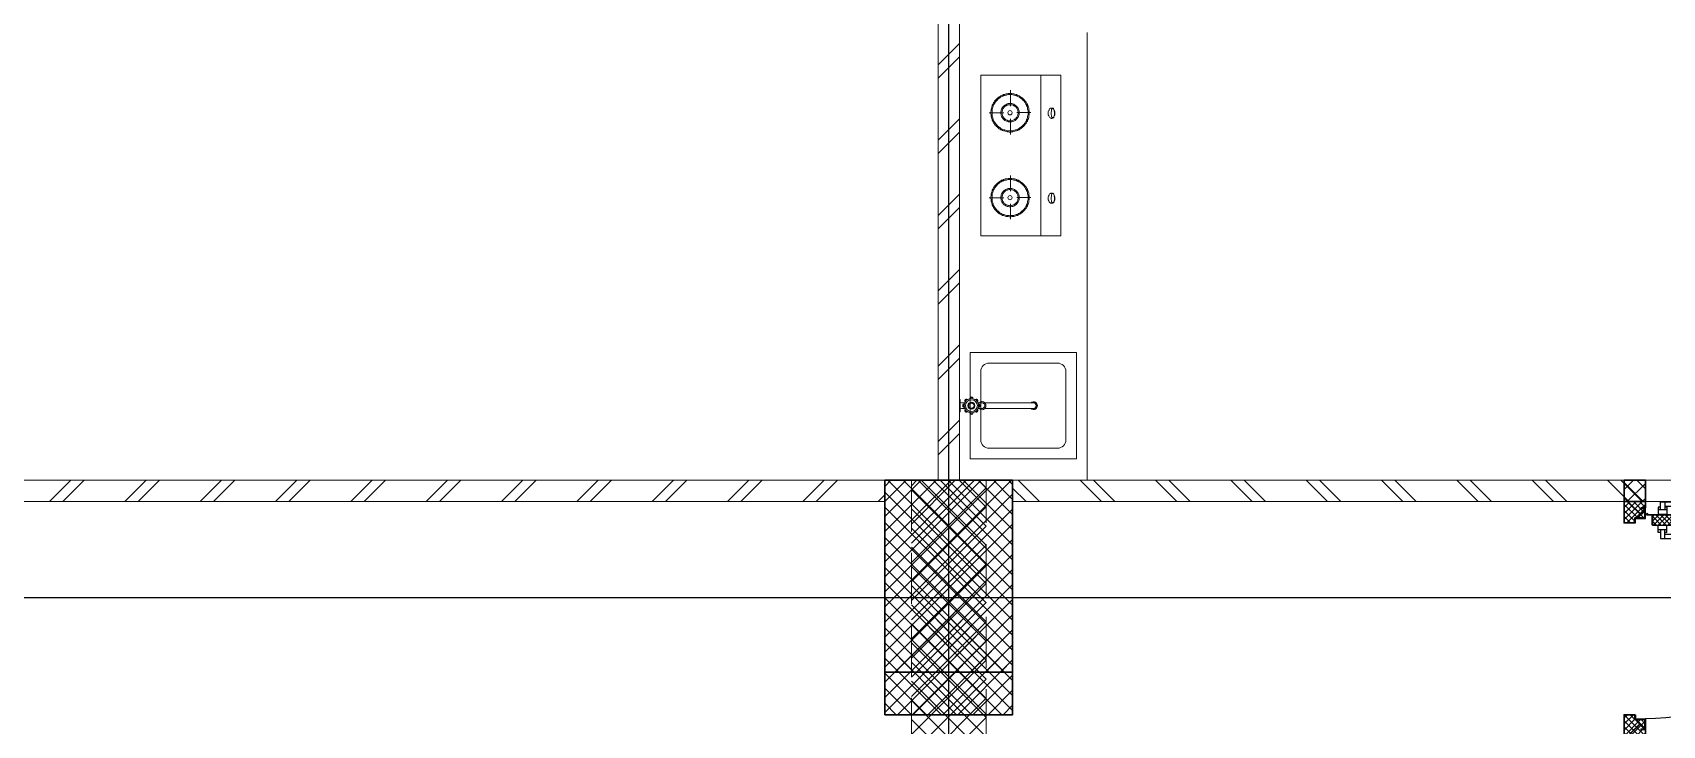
# Model space of a CAD drawing. Header units: inches. Extents: x 0 to 558, y -1 to 295.
# Drawn here: x 191.39 to 199.04, y 138.07 to 141.32 of the extents above; entities that cross this region are included whole.
import ezdxf

# ---------------------------------------------------------------- set-up
doc = ezdxf.new("R2010")
doc.units = ezdxf.units.IN
doc.header["$MEASUREMENT"] = 0
doc.linetypes.add('ACAD_ISO02W100', pattern=[15, 12, -3])
doc.layers.get('defpoints').update_dxf_attribs({"color": 1})
for name, color, linetype, lineweight in [('ars', 11, 'Continuous', 0), ('ars @ 1', 11, 'Continuous', 0), ('ARSIR', 31, 'Continuous', 5), ('ARSIR BETON', 8, 'Continuous', 5), ('KOL', 1, 'Continuous', 30), ('KOLOM', 4, 'Continuous', 9), ('RUMPUT', 93, 'Continuous', 0), ('SANITAIR', 15, 'Continuous', 9), ('tem', 5, 'Continuous', 20)]:
    doc.layers.add(name, color=color, linetype=linetype, lineweight=lineweight)
doc.layers.add('as', color=1, linetype='Continuous', plot=False)
for name, color, linetype in [('HID', 1, 'Continuous'), ('Kusen', 30, 'Continuous'), ('STL', 6, 'Continuous')]:
    doc.layers.add(name, color=color, linetype=linetype)
pattern_1 = [(86.6697, (37.0798, 226.14725), (-0.5066041, 0.569206), [0.142875, -0.934755]), (41.6697, (37.0798, 226.14725), (-0.5066045, 0.5692064), [0.142875, -0.619125]), (131.6697, (37.0798, 226.14725), (-0.5692064, -0.5066045), [0.142875, -0.619125])]
pattern_2 = [(45, (0, -5), (-0.03535534, 0.03535534), []), (135, (0, -5), (-0.03535534, -0.03535534), [])]
pattern_3 = [(225, (1.1, 1e-06), (-0.014142, 0.014142), []), (135, (1.1, 1e-06), (0.014142, 0.014142), [])]
pattern_4 = [(315, (-2e-13, 1e-06), (0.014142, 0.014142), []), (45, (-2e-13, 1e-06), (-0.014142, 0.014142), [])]

# ---------------------------------------------------------------- blocks, each defined once
blk = doc.blocks.new('k1')
at = {"layer": 'ars'}
h = blk.add_hatch(dxfattribs=at)
h.set_pattern_fill('_USER', color=256, scale=0.05, angle=45, double=1, pattern_type=0)
h.set_pattern_definition(pattern_2)
h.paths.add_polyline_path([(-0.3, -0.55), (0.3, -0.55), (0.3, 0.55), (-0.3, 0.55)])
at = {"layer": 'KOL'}
blk.add_lwpolyline([(-0.3, -0.55), (0.3, -0.55), (0.3, 0.55), (-0.3, 0.55)], close=True, dxfattribs=at)
blk = doc.blocks.new('KRAN DPR ATAS')
for p, q in [((-0.0289, 0), (0.0289, 0)), ((-0.0289, 0), (-0.0289, -0.0021)), ((0.0289, 0), (0.0289, -0.0021)), ((-0.0275, -0.0035), (0.0275, -0.0035)), ((-0.0127, -0.0092), (-0.0127, -0.0252)), ((0.0127, -0.0092), (0.0127, -0.0252)), ((-0.014, -0.1188), (-0.014, -0.3457)), ((-0.0127, -0.0877), (-0.0127, -0.1101)), ((0.0127, -0.0877), (0.0127, -0.1101)), ((0.014, -0.1188), (0.014, -0.3457))]:
    blk.add_line(p, q)
for radius in [0.0338, 0.0279, 0.0166, 0.0138, 0.0123]:
    blk.add_circle((0, -0.0564), radius)
for centre, radius, start, end in [((-0.0338, -0.0564), 0.00706, 84.00203, 275.99797), ((-0.0315, -0.0564), 0.00706, 103.11888, 256.88112), ((-0.0239, -0.0326), 0.00706, 39.00203, 230.99797), ((-0.0239, -0.0803), 0.00706, 129.00203, 320.99797), ((-0.0222, -0.0342), 0.00706, 58.11888, 211.88112), ((-0.0222, -0.0787), 0.00706, 148.11888, 301.88112), ((-0.0275, -0.0021), 0.00141, 180, 270), ((-0.0183, -0.0092), 0.00564, 0, 90), ((-0.0009, -0.0214), 0.00884, 254.902, 254.902), ((0, -0.0227), 0.00706, 354.00203, 185.99797), ((0, -0.025), 0.00706, 13.11888, 166.88112), ((0.0183, -0.0092), 0.00564, 90, 180), ((0.0239, -0.0326), 0.00706, 309.00203, 140.99797), ((0.0239, -0.0803), 0.00706, 219.00203, 50.99797), ((0.0222, -0.0342), 0.00706, 328.11888, 121.88112), ((0.0222, -0.0787), 0.00706, 238.11888, 31.88112), ((0.0275, -0.0021), 0.00141, 270, 0), ((0.0338, -0.0564), 0.00706, 264.00203, 95.99797), ((0.0315, -0.0564), 0.00706, 283.11888, 76.88112), ((0, -0.1058), 0.0191, 134.71101, 45.28899), ((0, -0.1058), 0.0134, 198.67172, 270), ((0, -0.0902), 0.00706, 174.00203, 5.99797), ((0, -0.0879), 0.00706, 193.11888, 346.88112), ((0, -0.1058), 0.0134, 270, 341.32828), ((0, -0.3457), 0.0178, 141.82775, 38.17225), ((0, -0.3484), 0.0178, 175.66412, 4.33588), ((0, -0.3457), 0.014, 180, 0)]:
    blk.add_arc(centre, radius, start, end)
blk = doc.blocks.new('KOMPOR')
for points in [[(0, 0.3765), (0, -0.3765)], [(0.0944, 0.3765), (0, 0.3765)], [(0.3765, 0.3765), (0.0944, 0.3765)], [(0.0944, 0.3765), (0.0944, -0.3765)], [(0.2373, 0.3063), (0.2373, 0.2312)], [(0.3765, -0.3765), (0.3765, 0.3765)], [(0.2385, 0.2906), (0.2337, 0.2906), (0.23, 0.2906), (0.2252, 0.2893), (0.2203, 0.2893), (0.2167, 0.2881), (0.2119, 0.2869), (0.2082, 0.2857), (0.2034, 0.2833), (0.1998, 0.2821), (0.1961, 0.2797), (0.1925, 0.2772), (0.1889, 0.276), (0.1852, 0.2724), (0.1816, 0.27), (0.178, 0.2676), (0.1755, 0.2639), (0.1719, 0.2615), (0.1695, 0.2579), (0.1671, 0.2542), (0.1634, 0.2506), (0.1622, 0.247), (0.1598, 0.2433), (0.1574, 0.2397), (0.1562, 0.2361), (0.1538, 0.2312), (0.1525, 0.2276), (0.1513, 0.2228), (0.1501, 0.2191), (0.1501, 0.2143), (0.1489, 0.2094), (0.1489, 0.2058), (0.1489, 0.201), (0.1489, 0.1961), (0.1489, 0.1913), (0.1501, 0.1864), (0.1501, 0.1828), (0.1513, 0.178), (0.1525, 0.1743), (0.1538, 0.1695), (0.1562, 0.1659), (0.1574, 0.161), (0.1598, 0.1574), (0.1622, 0.1538), (0.1634, 0.1501), (0.1671, 0.1465), (0.1695, 0.1429), (0.1719, 0.1404), (0.1755, 0.1368), (0.178, 0.1344), (0.1816, 0.1308), (0.1852, 0.1283), (0.1889, 0.1259), (0.1925, 0.1235), (0.1961, 0.1211), (0.1998, 0.1199), (0.2034, 0.1174), (0.2082, 0.1162), (0.2119, 0.115), (0.2167, 0.1138), (0.2203, 0.1126), (0.2252, 0.1114), (0.23, 0.1114), (0.2337, 0.1102), (0.2385, 0.1102), (0.2433, 0.1102), (0.2482, 0.1114), (0.253, 0.1114), (0.2567, 0.1126), (0.2615, 0.1138), (0.2651, 0.115), (0.27, 0.1162), (0.2736, 0.1174), (0.2785, 0.1199), (0.2821, 0.1211), (0.2857, 0.1235), (0.2893, 0.1259), (0.293, 0.1283), (0.2966, 0.1308), (0.299, 0.1344), (0.3027, 0.1368), (0.3051, 0.1404), (0.3087, 0.1429), (0.3111, 0.1465), (0.3136, 0.1501), (0.316, 0.1538), (0.3184, 0.1574), (0.3196, 0.161), (0.322, 0.1659), (0.3232, 0.1695), (0.3245, 0.1743), (0.3257, 0.178), (0.3269, 0.1828), (0.3281, 0.1864), (0.3281, 0.1913), (0.3293, 0.1961), (0.3293, 0.201), (0.3293, 0.2058), (0.3281, 0.2094), (0.3281, 0.2143), (0.3269, 0.2191), (0.3257, 0.2228), (0.3245, 0.2276), (0.3232, 0.2312), (0.322, 0.2361), (0.3196, 0.2397), (0.3184, 0.2433), (0.316, 0.247), (0.3136, 0.2506), (0.3111, 0.2542), (0.3087, 0.2579), (0.3051, 0.2615), (0.3027, 0.2639), (0.299, 0.2676), (0.2966, 0.27), (0.293, 0.2724), (0.2893, 0.276), (0.2857, 0.2772), (0.2821, 0.2797), (0.2785, 0.2821), (0.2736, 0.2833), (0.27, 0.2857), (0.2651, 0.2869), (0.2615, 0.2881), (0.2567, 0.2893), (0.253, 0.2893), (0.2482, 0.2906), (0.2433, 0.2906), (0.2385, 0.2906)], [(0.2385, 0.2857), (0.2349, 0.2857), (0.23, 0.2857), (0.2264, 0.2845), (0.2215, 0.2833), (0.2179, 0.2833), (0.2131, 0.2821), (0.2094, 0.2809), (0.2058, 0.2785), (0.2022, 0.2772), (0.1985, 0.2748), (0.1949, 0.2736), (0.1913, 0.2712), (0.1877, 0.2688), (0.1852, 0.2663), (0.1816, 0.2639), (0.1792, 0.2603), (0.1755, 0.2579), (0.1731, 0.2542), (0.1707, 0.2518), (0.1683, 0.2482), (0.1659, 0.2446), (0.1646, 0.2409), (0.1622, 0.2373), (0.161, 0.2337), (0.1586, 0.23), (0.1574, 0.2264), (0.1562, 0.2215), (0.1562, 0.2179), (0.155, 0.2131), (0.1538, 0.2094), (0.1538, 0.2046), (0.1538, 0.201), (0.1538, 0.1961), (0.1538, 0.1925), (0.155, 0.1877), (0.1562, 0.184), (0.1562, 0.1792), (0.1574, 0.1755), (0.1586, 0.1719), (0.161, 0.1671), (0.1622, 0.1634), (0.1646, 0.1598), (0.1659, 0.1562), (0.1683, 0.1525), (0.1707, 0.1501), (0.1731, 0.1465), (0.1755, 0.1441), (0.1792, 0.1404), (0.1816, 0.138), (0.1852, 0.1356), (0.1877, 0.132), (0.1913, 0.1308), (0.1949, 0.1283), (0.1985, 0.1259), (0.2022, 0.1235), (0.2058, 0.1223), (0.2094, 0.1211), (0.2131, 0.1199), (0.2179, 0.1186), (0.2215, 0.1174), (0.2264, 0.1162), (0.23, 0.1162), (0.2349, 0.1162), (0.2385, 0.1162), (0.2433, 0.1162), (0.247, 0.1162), (0.2518, 0.1162), (0.2554, 0.1174), (0.2603, 0.1186), (0.2639, 0.1199), (0.2676, 0.1211), (0.2724, 0.1223), (0.276, 0.1235), (0.2797, 0.1259), (0.2833, 0.1283), (0.2869, 0.1308), (0.2893, 0.132), (0.293, 0.1356), (0.2954, 0.138), (0.299, 0.1404), (0.3015, 0.1441), (0.3039, 0.1465), (0.3075, 0.1501), (0.3087, 0.1525), (0.3111, 0.1562), (0.3136, 0.1598), (0.316, 0.1634), (0.3172, 0.1671), (0.3184, 0.1719), (0.3196, 0.1755), (0.3208, 0.1792), (0.322, 0.184), (0.3232, 0.1877), (0.3232, 0.1925), (0.3232, 0.1961), (0.3232, 0.201), (0.3232, 0.2046), (0.3232, 0.2094), (0.3232, 0.2131), (0.322, 0.2179), (0.3208, 0.2215), (0.3196, 0.2264), (0.3184, 0.23), (0.3172, 0.2337), (0.316, 0.2373), (0.3136, 0.2409), (0.3111, 0.2446), (0.3087, 0.2482), (0.3075, 0.2518), (0.3039, 0.2542), (0.3015, 0.2579), (0.299, 0.2603), (0.2954, 0.2639), (0.293, 0.2663), (0.2893, 0.2688), (0.2869, 0.2712), (0.2833, 0.2736), (0.2797, 0.2748), (0.276, 0.2772), (0.2724, 0.2785), (0.2676, 0.2809), (0.2639, 0.2821), (0.2603, 0.2833), (0.2554, 0.2833), (0.2518, 0.2845), (0.247, 0.2857), (0.2433, 0.2857), (0.2385, 0.2857)], [(0.2385, 0.2433), (0.2349, 0.2433), (0.23, 0.2433), (0.2264, 0.2421), (0.2215, 0.2409), (0.2179, 0.2385), (0.2143, 0.2361), (0.2119, 0.2337), (0.2082, 0.2312), (0.2058, 0.2276), (0.2034, 0.2252), (0.201, 0.2215), (0.1985, 0.2179), (0.1973, 0.2131), (0.1961, 0.2094), (0.1961, 0.2046), (0.1961, 0.201), (0.1961, 0.1961), (0.1961, 0.1925), (0.1973, 0.1877), (0.1985, 0.184), (0.201, 0.1804), (0.2034, 0.1768), (0.2058, 0.1731), (0.2082, 0.1707), (0.2119, 0.1671), (0.2143, 0.1646), (0.2179, 0.1622), (0.2215, 0.161), (0.2264, 0.1598), (0.23, 0.1586), (0.2349, 0.1574), (0.2385, 0.1574), (0.2433, 0.1574), (0.247, 0.1586), (0.2518, 0.1598), (0.2554, 0.161), (0.2591, 0.1622), (0.2627, 0.1646), (0.2663, 0.1671), (0.2688, 0.1707), (0.2724, 0.1731), (0.2748, 0.1768), (0.2772, 0.1804), (0.2785, 0.184), (0.2797, 0.1877), (0.2809, 0.1925), (0.2821, 0.1961), (0.2821, 0.201), (0.2821, 0.2046), (0.2809, 0.2094), (0.2797, 0.2131), (0.2785, 0.2179), (0.2772, 0.2215), (0.2748, 0.2252), (0.2724, 0.2276), (0.2688, 0.2312), (0.2663, 0.2337), (0.2627, 0.2361), (0.2591, 0.2385), (0.2554, 0.2409), (0.2518, 0.2421), (0.247, 0.2433), (0.2433, 0.2433), (0.2385, 0.2433)], [(0.2385, 0.2385), (0.2349, 0.2385), (0.2312, 0.2373), (0.2276, 0.2373), (0.224, 0.2361), (0.2203, 0.2337), (0.2179, 0.2324), (0.2143, 0.23), (0.2119, 0.2276), (0.2094, 0.2252), (0.207, 0.2215), (0.2058, 0.2191), (0.2034, 0.2155), (0.2022, 0.2119), (0.2022, 0.2082), (0.201, 0.2046), (0.201, 0.201), (0.201, 0.1973), (0.2022, 0.1925), (0.2022, 0.1889), (0.2034, 0.1864), (0.2058, 0.1828), (0.207, 0.1792), (0.2094, 0.1768), (0.2119, 0.1743), (0.2143, 0.1719), (0.2179, 0.1695), (0.2203, 0.1671), (0.224, 0.1659), (0.2276, 0.1646), (0.2312, 0.1634), (0.2349, 0.1634), (0.2385, 0.1622), (0.2421, 0.1634), (0.247, 0.1634), (0.2506, 0.1646), (0.253, 0.1659), (0.2567, 0.1671), (0.2603, 0.1695), (0.2627, 0.1719), (0.2651, 0.1743), (0.2676, 0.1768), (0.27, 0.1792), (0.2724, 0.1828), (0.2736, 0.1864), (0.2748, 0.1889), (0.276, 0.1925), (0.276, 0.1973), (0.2772, 0.201), (0.276, 0.2046), (0.276, 0.2082), (0.2748, 0.2119), (0.2736, 0.2155), (0.2724, 0.2191), (0.27, 0.2215), (0.2676, 0.2252), (0.2651, 0.2276), (0.2627, 0.23), (0.2603, 0.2324), (0.2567, 0.2337), (0.253, 0.2361), (0.2506, 0.2373), (0.247, 0.2373), (0.2421, 0.2385), (0.2385, 0.2385)], [(0.0436, 0.2228), (0.0472, 0.2228), (0.0496, 0.2215), (0.0533, 0.2191), (0.0545, 0.2155), (0.0557, 0.2119), (0.0581, 0.2094), (0.0593, 0.2046), (0.0593, 0.1998), (0.0593, 0.1949), (0.0593, 0.1901), (0.0569, 0.1864), (0.0557, 0.1828), (0.0533, 0.1792), (0.0508, 0.178), (0.0484, 0.1755), (0.046, 0.1743), (0.0424, 0.1743), (0.04, 0.1755), (0.0375, 0.178), (0.0339, 0.1792), (0.0327, 0.1828), (0.0315, 0.1864), (0.0291, 0.1901), (0.0278, 0.1949), (0.0278, 0.1998), (0.0291, 0.2046), (0.0303, 0.2094), (0.0315, 0.2119), (0.0339, 0.2155), (0.0351, 0.2191), (0.0375, 0.2215), (0.0412, 0.2228), (0.0436, 0.2228)], [(0.0375, 0.2215), (0.04, 0.2215), (0.04, 0.2203), (0.0424, 0.2179), (0.0436, 0.2155), (0.0448, 0.2119), (0.0448, 0.2082), (0.046, 0.2034), (0.046, 0.1998), (0.046, 0.1961), (0.046, 0.1913), (0.0448, 0.1877), (0.0436, 0.184), (0.0436, 0.1816), (0.0412, 0.178), (0.04, 0.1768), (0.0387, 0.1755), (0.0375, 0.1755), (0.0351, 0.1768), (0.0339, 0.178), (0.0327, 0.1816), (0.0315, 0.184), (0.0315, 0.1877), (0.0303, 0.1913), (0.0303, 0.1961), (0.0303, 0.1998), (0.0303, 0.2034), (0.0315, 0.2082), (0.0315, 0.2119), (0.0327, 0.2155), (0.0339, 0.2179), (0.0351, 0.2203), (0.0363, 0.2215), (0.0375, 0.2215)], [(0.1404, 0.201), (0.207, 0.201)], [(0.2385, 0.2107), (0.2349, 0.2094), (0.2312, 0.2082), (0.23, 0.2046), (0.2288, 0.201), (0.23, 0.1961), (0.2312, 0.1937), (0.2349, 0.1913), (0.2385, 0.1901), (0.2433, 0.1913), (0.2458, 0.1937), (0.2482, 0.1961), (0.2494, 0.201), (0.2482, 0.2046), (0.2458, 0.2082), (0.2433, 0.2094), (0.2385, 0.2107)], [(0.2373, 0.0993), (0.2373, 0.1719)], [(0.3366, 0.1998), (0.2676, 0.1998)], [(0.2385, -0.1077), (0.2337, -0.1077), (0.23, -0.1077), (0.2252, -0.109), (0.2203, -0.109), (0.2167, -0.1102), (0.2119, -0.1114), (0.2082, -0.1126), (0.2034, -0.115), (0.1998, -0.1162), (0.1961, -0.1186), (0.1925, -0.1211), (0.1889, -0.1235), (0.1852, -0.1259), (0.1816, -0.1283), (0.178, -0.1308), (0.1755, -0.1344), (0.1719, -0.1368), (0.1695, -0.1404), (0.1671, -0.1441), (0.1634, -0.1477), (0.1622, -0.1513), (0.1598, -0.155), (0.1574, -0.1586), (0.1562, -0.1622), (0.1538, -0.1671), (0.1525, -0.1707), (0.1513, -0.1755), (0.1501, -0.1792), (0.1501, -0.184), (0.1489, -0.1889), (0.1489, -0.1925), (0.1489, -0.1973), (0.1489, -0.2022), (0.1489, -0.207), (0.1501, -0.2119), (0.1501, -0.2155), (0.1513, -0.2203), (0.1525, -0.224), (0.1538, -0.2288), (0.1562, -0.2324), (0.1574, -0.2373), (0.1598, -0.2409), (0.1622, -0.2446), (0.1634, -0.2482), (0.1671, -0.2518), (0.1695, -0.2554), (0.1719, -0.2579), (0.1755, -0.2615), (0.178, -0.2639), (0.1816, -0.2676), (0.1852, -0.27), (0.1889, -0.2724), (0.1925, -0.2748), (0.1961, -0.2772), (0.1998, -0.2785), (0.2034, -0.2809), (0.2082, -0.2821), (0.2119, -0.2833), (0.2167, -0.2845), (0.2203, -0.2857), (0.2252, -0.2869), (0.23, -0.2869), (0.2337, -0.2881), (0.2385, -0.2881), (0.2433, -0.2881), (0.2482, -0.2869), (0.253, -0.2869), (0.2567, -0.2857), (0.2615, -0.2845), (0.2651, -0.2833), (0.27, -0.2821), (0.2736, -0.2809), (0.2785, -0.2785), (0.2821, -0.2772), (0.2857, -0.2748), (0.2893, -0.2724), (0.293, -0.27), (0.2966, -0.2676), (0.299, -0.2639), (0.3027, -0.2615), (0.3051, -0.2579), (0.3087, -0.2554), (0.3111, -0.2518), (0.3136, -0.2482), (0.316, -0.2446), (0.3184, -0.2409), (0.3196, -0.2373), (0.322, -0.2324), (0.3232, -0.2288), (0.3245, -0.224), (0.3257, -0.2203), (0.3269, -0.2155), (0.3281, -0.2119), (0.3281, -0.207), (0.3293, -0.2022), (0.3293, -0.1973), (0.3293, -0.1925), (0.3281, -0.1889), (0.3281, -0.184), (0.3269, -0.1792), (0.3257, -0.1755), (0.3245, -0.1707), (0.3232, -0.1671), (0.322, -0.1622), (0.3196, -0.1586), (0.3184, -0.155), (0.316, -0.1513), (0.3136, -0.1477), (0.3111, -0.1441), (0.3087, -0.1404), (0.3051, -0.1368), (0.3027, -0.1344), (0.299, -0.1308), (0.2966, -0.1283), (0.293, -0.1259), (0.2893, -0.1235), (0.2857, -0.1211), (0.2821, -0.1186), (0.2785, -0.1162), (0.2736, -0.115), (0.27, -0.1126), (0.2651, -0.1114), (0.2615, -0.1102), (0.2567, -0.109), (0.253, -0.109), (0.2482, -0.1077), (0.2433, -0.1077), (0.2385, -0.1077)], [(0.2385, -0.1126), (0.2349, -0.1126), (0.23, -0.1126), (0.2264, -0.1138), (0.2215, -0.115), (0.2179, -0.115), (0.2131, -0.1162), (0.2094, -0.1174), (0.2058, -0.1199), (0.2022, -0.1211), (0.1985, -0.1235), (0.1949, -0.1247), (0.1913, -0.1271), (0.1877, -0.1295), (0.1852, -0.132), (0.1816, -0.1344), (0.1792, -0.138), (0.1755, -0.1404), (0.1731, -0.1441), (0.1707, -0.1465), (0.1683, -0.1501), (0.1659, -0.1538), (0.1646, -0.1574), (0.1622, -0.161), (0.161, -0.1646), (0.1586, -0.1683), (0.1574, -0.1719), (0.1562, -0.1768), (0.1562, -0.1804), (0.155, -0.1852), (0.1538, -0.1889), (0.1538, -0.1937), (0.1538, -0.1973), (0.1538, -0.2022), (0.1538, -0.2058), (0.155, -0.2107), (0.1562, -0.2143), (0.1562, -0.2191), (0.1574, -0.2228), (0.1586, -0.2264), (0.161, -0.2312), (0.1622, -0.2349), (0.1646, -0.2385), (0.1659, -0.2421), (0.1683, -0.2458), (0.1707, -0.2482), (0.1731, -0.2518), (0.1755, -0.2554), (0.1792, -0.2579), (0.1816, -0.2603), (0.1852, -0.2627), (0.1877, -0.2663), (0.1913, -0.2688), (0.1949, -0.27), (0.1985, -0.2724), (0.2022, -0.2748), (0.2058, -0.276), (0.2094, -0.2772), (0.2131, -0.2785), (0.2179, -0.2797), (0.2215, -0.2809), (0.2264, -0.2821), (0.23, -0.2821), (0.2349, -0.2821), (0.2385, -0.2833), (0.2433, -0.2821), (0.247, -0.2821), (0.2518, -0.2821), (0.2554, -0.2809), (0.2603, -0.2797), (0.2639, -0.2785), (0.2676, -0.2772), (0.2724, -0.276), (0.276, -0.2748), (0.2797, -0.2724), (0.2833, -0.27), (0.2869, -0.2688), (0.2893, -0.2663), (0.293, -0.2627), (0.2954, -0.2603), (0.299, -0.2579), (0.3015, -0.2554), (0.3039, -0.2518), (0.3075, -0.2482), (0.3087, -0.2458), (0.3111, -0.2421), (0.3136, -0.2385), (0.316, -0.2349), (0.3172, -0.2312), (0.3184, -0.2264), (0.3196, -0.2228), (0.3208, -0.2191), (0.322, -0.2143), (0.3232, -0.2107), (0.3232, -0.2058), (0.3232, -0.2022), (0.3232, -0.1973), (0.3232, -0.1937), (0.3232, -0.1889), (0.3232, -0.1852), (0.322, -0.1804), (0.3208, -0.1768), (0.3196, -0.1719), (0.3184, -0.1683), (0.3172, -0.1646), (0.316, -0.161), (0.3136, -0.1574), (0.3111, -0.1538), (0.3087, -0.1501), (0.3075, -0.1465), (0.3039, -0.1441), (0.3015, -0.1404), (0.299, -0.138), (0.2954, -0.1344), (0.293, -0.132), (0.2893, -0.1295), (0.2869, -0.1271), (0.2833, -0.1247), (0.2797, -0.1235), (0.276, -0.1211), (0.2724, -0.1199), (0.2676, -0.1174), (0.2639, -0.1162), (0.2603, -0.115), (0.2554, -0.115), (0.2518, -0.1138), (0.247, -0.1126), (0.2433, -0.1126), (0.2385, -0.1126)], [(0.2373, -0.0932), (0.2373, -0.1671)], [(0.0436, -0.1768), (0.0472, -0.1768), (0.0496, -0.178), (0.0533, -0.1804), (0.0545, -0.1828), (0.0557, -0.1864), (0.0581, -0.1901), (0.0593, -0.1949), (0.0593, -0.1985), (0.0593, -0.2034), (0.0593, -0.2082), (0.0569, -0.2119), (0.0557, -0.2167), (0.0533, -0.2191), (0.0508, -0.2215), (0.0484, -0.224), (0.046, -0.224), (0.0424, -0.224), (0.04, -0.224), (0.0375, -0.2215), (0.0339, -0.2191), (0.0327, -0.2167), (0.0315, -0.2119), (0.0291, -0.2082), (0.0278, -0.2034), (0.0278, -0.1985), (0.0291, -0.1949), (0.0303, -0.1901), (0.0315, -0.1864), (0.0339, -0.1828), (0.0351, -0.1804), (0.0375, -0.178), (0.0412, -0.1768), (0.0436, -0.1768)], [(0.0375, -0.1768), (0.04, -0.178), (0.04, -0.1792), (0.0424, -0.1804), (0.0436, -0.1828), (0.0448, -0.1864), (0.0448, -0.1901), (0.046, -0.1949), (0.046, -0.1985), (0.046, -0.2034), (0.046, -0.2082), (0.0448, -0.2107), (0.0436, -0.2155), (0.0436, -0.2179), (0.0412, -0.2203), (0.04, -0.2228), (0.0387, -0.2228), (0.0375, -0.2228), (0.0351, -0.2228), (0.0339, -0.2203), (0.0327, -0.2179), (0.0315, -0.2155), (0.0315, -0.2107), (0.0303, -0.2082), (0.0303, -0.2034), (0.0303, -0.1985), (0.0303, -0.1949), (0.0315, -0.1901), (0.0315, -0.1864), (0.0327, -0.1828), (0.0339, -0.1804), (0.0351, -0.1792), (0.0363, -0.178), (0.0375, -0.1768)], [(0.1404, -0.1973), (0.207, -0.1973)], [(0.2385, -0.155), (0.2349, -0.155), (0.23, -0.155), (0.2264, -0.1562), (0.2215, -0.1574), (0.2179, -0.1598), (0.2143, -0.1622), (0.2119, -0.1646), (0.2082, -0.1671), (0.2058, -0.1707), (0.2034, -0.1731), (0.201, -0.1768), (0.1985, -0.1804), (0.1973, -0.1852), (0.1961, -0.1889), (0.1961, -0.1937), (0.1961, -0.1973), (0.1961, -0.2022), (0.1961, -0.207), (0.1973, -0.2107), (0.1985, -0.2143), (0.201, -0.2179), (0.2034, -0.2215), (0.2058, -0.2252), (0.2082, -0.2288), (0.2119, -0.2312), (0.2143, -0.2337), (0.2179, -0.2361), (0.2215, -0.2373), (0.2264, -0.2385), (0.23, -0.2397), (0.2349, -0.2409), (0.2385, -0.2409), (0.2433, -0.2409), (0.247, -0.2397), (0.2518, -0.2385), (0.2554, -0.2373), (0.2591, -0.2361), (0.2627, -0.2337), (0.2663, -0.2312), (0.2688, -0.2288), (0.2724, -0.2252), (0.2748, -0.2215), (0.2772, -0.2179), (0.2785, -0.2143), (0.2797, -0.2107), (0.2809, -0.207), (0.2821, -0.2022), (0.2821, -0.1973), (0.2821, -0.1937), (0.2809, -0.1889), (0.2797, -0.1852), (0.2785, -0.1804), (0.2772, -0.1768), (0.2748, -0.1731), (0.2724, -0.1707), (0.2688, -0.1671), (0.2663, -0.1646), (0.2627, -0.1622), (0.2591, -0.1598), (0.2554, -0.1574), (0.2518, -0.1562), (0.247, -0.155), (0.2433, -0.155), (0.2385, -0.155)], [(0.2385, -0.1598), (0.2349, -0.1598), (0.2312, -0.161), (0.2276, -0.161), (0.224, -0.1622), (0.2203, -0.1646), (0.2179, -0.1659), (0.2143, -0.1683), (0.2119, -0.1707), (0.2094, -0.1731), (0.207, -0.1768), (0.2058, -0.1792), (0.2034, -0.1828), (0.2022, -0.1864), (0.2022, -0.1901), (0.201, -0.1937), (0.201, -0.1973), (0.201, -0.2022), (0.2022, -0.2058), (0.2022, -0.2094), (0.2034, -0.2131), (0.2058, -0.2155), (0.207, -0.2191), (0.2094, -0.2215), (0.2119, -0.224), (0.2143, -0.2264), (0.2179, -0.2288), (0.2203, -0.2312), (0.224, -0.2324), (0.2276, -0.2337), (0.2312, -0.2349), (0.2349, -0.2349), (0.2385, -0.2361), (0.2421, -0.2349), (0.247, -0.2349), (0.2506, -0.2337), (0.253, -0.2324), (0.2567, -0.2312), (0.2603, -0.2288), (0.2627, -0.2264), (0.2651, -0.224), (0.2676, -0.2215), (0.27, -0.2191), (0.2724, -0.2155), (0.2736, -0.2131), (0.2748, -0.2094), (0.276, -0.2058), (0.276, -0.2022), (0.2772, -0.1973), (0.276, -0.1937), (0.276, -0.1901), (0.2748, -0.1864), (0.2736, -0.1828), (0.2724, -0.1792), (0.27, -0.1768), (0.2676, -0.1731), (0.2651, -0.1707), (0.2627, -0.1683), (0.2603, -0.1659), (0.2567, -0.1646), (0.253, -0.1622), (0.2506, -0.161), (0.247, -0.161), (0.2421, -0.1598), (0.2385, -0.1598)], [(0.2385, -0.1877), (0.2349, -0.1889), (0.2312, -0.1901), (0.23, -0.1937), (0.2288, -0.1973), (0.23, -0.2022), (0.2312, -0.2046), (0.2349, -0.207), (0.2385, -0.2082), (0.2433, -0.207), (0.2458, -0.2046), (0.2482, -0.2022), (0.2494, -0.1973), (0.2482, -0.1937), (0.2458, -0.1901), (0.2433, -0.1889), (0.2385, -0.1877)], [(0.2373, -0.299), (0.2373, -0.2264)], [(0.3366, -0.1985), (0.2676, -0.1985)], [(0.0944, -0.3765), (0, -0.3765)], [(0.0944, -0.3765), (0.3765, -0.3765)]]:
    blk.add_lwpolyline(points)
blk = doc.blocks.new("k1'")
at = {"layer": 'ars'}
h = blk.add_hatch(dxfattribs=at)
h.set_pattern_fill('_USER', color=256, scale=0.05, angle=45, double=1, pattern_type=0)
h.set_pattern_definition(pattern_2)
h.paths.add_polyline_path([(-0.3, -0.45), (0.3, -0.45), (0.3, 0.45), (-0.3, 0.45)])
at = {"layer": 'KOL'}
blk.add_lwpolyline([(-0.3, -0.45), (0.3, -0.45), (0.3, 0.45), (-0.3, 0.45)], close=True, dxfattribs=at)
blk = doc.blocks.new('D-P90')
at = {"layer": 'ars'}
h = blk.add_hatch(dxfattribs=at)
h.set_pattern_fill('ANSI37', color=256, scale=0.005, angle=-90, style=0)
h.set_pattern_definition([(45, (-1350.94906, -1248.591899), (0.01122532015, -0.01122532015), []), (315, (-1350.94906, -1248.591899), (-0.01122532015, -0.01122532015), [])])
h.paths.add_polyline_path([(0.009, -0.1833, -0.414214), (0.01, -0.1843), (0.01, -1.1162, -0.414214), (0.009, -1.1172), (-0.0345, -1.1172, 0.414214), (-0.037, -1.1197), (-0.037, -1.142, -1), (-0.0385, -1.142), (-0.0385, -0.1585, -1), (-0.037, -0.1585), (-0.037, -0.1808, 0.414214), (-0.0345, -0.1833)])
at = {"layer": 'as'}
for p, q in [((-0.0395, -0.1577), (-0.0457, -0.1577)), ((-0.0425, -0.1608), (-0.0425, -0.1546))]:
    blk.add_line(p, q, dxfattribs=at)
at = {"layer": 'HID'}
for p, q in [((-0.0423, -0.1234), (-0.0907, -0.075)), ((0.9423, -0.1234), (0.9907, -0.075)), ((-0.0437, -0.1248), (-0.0915, -0.077)), ((-0.0657, -0.147), (-0.023, -0.1043)), ((-0.0628, -0.147), (-0.023, -0.1072)), ((0.9657, -0.147), (0.923, -0.1043)), ((0.9628, -0.147), (0.923, -0.1072)), ((0.9437, -0.1248), (0.9915, -0.077))]:
    blk.add_line(p, q, dxfattribs=at)
for points in [[(-0.0439, -0.1252), (-0.044, -0.1251), (-0.042, -0.1231), (-0.0419, -0.1232)], [(0.9439, -0.1252), (0.944, -0.1251), (0.942, -0.1231), (0.9419, -0.1232)]]:
    blk.add_lwpolyline(points, dxfattribs=at)
at = {"layer": 'KOL'}
blk.add_line((0.97, -0.13), (0.97, -0.15), dxfattribs=at)
at = {"layer": 'Kusen', "ltscale": 2}
for p, q in [((-0.0986, -0.2206), (-0.0986, -1.0599)), ((-0.074, -0.2106), (-0.04, -0.2106)), ((-0.074, -0.2206), (-0.074, -0.2106)), ((-0.0615, -0.2506), (-0.0615, -0.2106)), ((-0.04, -0.2506), (-0.04, -0.2106)), ((0.0455, -0.2106), (0.0115, -0.2106)), ((0.0115, -0.2506), (0.0115, -0.2106)), ((0.033, -0.2506), (0.033, -0.2106)), ((0.0455, -0.2206), (0.0455, -0.2106)), ((0.0728, -0.2206), (0.0728, -1.0599)), ((-0.0786, -0.2406), (-0.0786, -1.0599)), ((-0.074, -0.2506), (-0.074, -0.2406)), ((-0.074, -0.2506), (-0.04, -0.2506)), ((0.0455, -0.2506), (0.0115, -0.2506)), ((0.0455, -0.2506), (0.0455, -0.2406)), ((0.0528, -0.2406), (0.0528, -1.0599)), ((-0.074, -1.0499), (-0.04, -1.0499)), ((-0.074, -1.0499), (-0.074, -1.0599)), ((-0.0615, -1.0499), (-0.0615, -1.0899)), ((-0.04, -1.0499), (-0.04, -1.0899)), ((0.0455, -1.0499), (0.0115, -1.0499)), ((0.0115, -1.0499), (0.0115, -1.0899)), ((0.033, -1.0499), (0.033, -1.0899)), ((0.0455, -1.0499), (0.0455, -1.0599)), ((-0.074, -1.0799), (-0.074, -1.0899)), ((-0.074, -1.0899), (-0.04, -1.0899)), ((0.0455, -1.0899), (0.0115, -1.0899)), ((0.0455, -1.0799), (0.0455, -1.0899))]:
    blk.add_line(p, q, dxfattribs=at)
at = {"layer": 'Kusen'}
for p, q in [((-0.0422, -0.1567), (-0.0378, -0.1577)), ((-0.0419, -0.1553), (-0.0376, -0.1562))]:
    blk.add_line(p, q, dxfattribs=at)
at = {"layer": 'Kusen', "ltscale": 2}
for points in [[(-0.0986, -0.2406), (-0.0615, -0.2406), (-0.0615, -0.2206), (-0.0986, -0.2206), (-0.0986, -0.2406)], [(0.0728, -0.2406), (0.033, -0.2406), (0.033, -0.2206), (0.0728, -0.2206), (0.0728, -0.2406)], [(-0.1013, -1.0599), (-0.0615, -1.0599), (-0.0615, -1.0799), (-0.1013, -1.0799), (-0.1013, -1.0599)], [(0.0728, -1.0599), (0.033, -1.0599), (0.033, -1.0799), (0.0728, -1.0799), (0.0728, -1.0599)]]:
    blk.add_lwpolyline(points, dxfattribs=at)
at = {"layer": 'Kusen'}
blk.add_circle((-0.0425, -0.1577), 0.001, dxfattribs=at)
for radius, start, end in [(0.9611, 270, 0.45972), (0.0025, 75.78042, 11.38506)]:
    blk.add_arc((-0.0425, -0.1577), radius, start, end, dxfattribs=at)
at = {"layer": 'STL'}
for p, q in [((-0.0385, -0.1585), (-0.0385, -1.142)), ((-0.037, -0.1808), (-0.037, -0.1585)), ((-0.0345, -0.1833), (0.009, -0.1833)), ((0.01, -0.1843), (0.01, -1.1162)), ((-0.037, -1.1197), (-0.037, -1.142)), ((-0.0345, -1.1172), (0.009, -1.1172))]:
    blk.add_line(p, q, dxfattribs=at)
for points in [[(0, -0.1002), (0, -0.1032), (-0.0185, -0.1032, 0.414214), (-0.02, -0.1047), (-0.02, -0.148, -0.414214), (-0.022, -0.15), (-0.068, -0.15, -0.414214), (-0.07, -0.148), (-0.07, -0.13), (-0.067, -0.13), (-0.067, -0.1455, 0.414214), (-0.0655, -0.147), (-0.0245, -0.147, 0.414214), (-0.023, -0.1455), (-0.023, -0.1022, -0.414214), (-0.021, -0.1002)], [(0.9, -0.1002), (0.9, -0.1032), (0.9185, -0.1032, -0.414214), (0.92, -0.1047), (0.92, -0.148, 0.414214), (0.922, -0.15), (0.968, -0.15, 0.414214), (0.97, -0.148), (0.97, -0.13), (0.967, -0.13), (0.967, -0.1455, -0.414214), (0.9655, -0.147), (0.9245, -0.147, -0.414214), (0.923, -0.1455), (0.923, -0.1022, 0.414214), (0.921, -0.1002)]]:
    blk.add_lwpolyline(points, format="xyb", close=True, dxfattribs=at)
blk.add_lwpolyline([(0.009, -0.1818), (-0.0345, -0.1818, -0.414214), (-0.0355, -0.1808), (-0.0355, -0.1585, 1), (-0.04, -0.1585), (-0.04, -1.142, 1), (-0.0355, -1.142), (-0.0355, -1.1197, -0.414214), (-0.0345, -1.1187), (0.009, -1.1187, 0.414214), (0.0115, -1.1162), (0.0115, -0.1843)], format="xyb", dxfattribs=at)
for centre, radius, start, end in [((-0.0377, -0.1585), 0.00075, 0, 180), ((-0.0345, -0.1808), 0.0025, 180, 270), ((0.009, -0.1843), 0.0025, 360, 90), ((0.009, -0.1843), 0.001, 360, 90), ((-0.0377, -1.142), 0.00075, 180, 0), ((-0.0345, -1.1197), 0.0025, 90, 180), ((0.009, -1.1162), 0.001, 270, 0)]:
    blk.add_arc(centre, radius, start, end, dxfattribs=at)
blk = doc.blocks.new('PINTU DARURAT')
at = {"layer": 'ARSIR'}
h = blk.add_hatch(dxfattribs=at)
h.set_pattern_fill('_USER', color=256, scale=0.02, angle=315, style=0, double=1, pattern_type=0)
h.set_pattern_definition(pattern_4)
edge = h.paths.add_edge_path()
edge.add_line((0, 0), (0.1, 0))
edge.add_line((0.1, 0), (0.1, 0.0502))
edge.add_line((0.1, 0.0502), (0.077, 0.0502))
edge.add_line((0.077, 0.0502), (0.077, 0.0955))
edge.add_arc((0.0755, 0.0955), 0.0015, 360, 450)
edge.add_line((0.0755, 0.097), (0.0345, 0.097))
edge.add_arc((0.0345, 0.0955), 0.0015, 90, 180)
edge.add_line((0.033, 0.0955), (0.033, 0.08))
edge.add_line((0.033, 0.08), (0.03, 0.08))
edge.add_line((0.03, 0.08), (0.03, 0.1))
edge.add_line((0.03, 0.1), (0, 0.1))
edge.add_line((0, 0.1), (0, 0))
h = blk.add_hatch(dxfattribs=at)
h.set_pattern_fill('_USER', color=256, scale=0.02, angle=315, style=0, double=1, pattern_type=0)
h.set_pattern_definition(pattern_4)
edge = h.paths.add_edge_path()
edge.add_line((0, 0), (0.1, 0))
edge.add_line((0.1, 0), (0.1, 0.0502))
edge.add_line((0.1, 0.0502), (0.077, 0.0502))
edge.add_line((0.077, 0.0502), (0.077, 0.0955))
edge.add_arc((0.0755, 0.0955), 0.0015, 360, 450)
edge.add_line((0.0755, 0.097), (0.0345, 0.097))
edge.add_arc((0.0345, 0.0955), 0.0015, 90, 180)
edge.add_line((0.033, 0.0955), (0.033, 0.08))
edge.add_line((0.033, 0.08), (0.03, 0.08))
edge.add_line((0.03, 0.08), (0.03, 0.1))
edge.add_line((0.03, 0.1), (0, 0.1))
edge.add_line((0, 0.1), (0, 0))
h = blk.add_hatch(dxfattribs=at)
h.set_pattern_fill('_USER', color=256, scale=0.02, angle=315, style=0, double=1, pattern_type=0)
h.set_pattern_definition(pattern_3)
edge = h.paths.add_edge_path()
edge.add_line((1.1, 0), (1, 0))
edge.add_line((1, 0), (1, 0.0502))
edge.add_line((1, 0.0502), (1.023, 0.0502))
edge.add_line((1.023, 0.0502), (1.023, 0.0955))
edge.add_arc((1.0245, 0.0955), 0.0015, -630, -540, ccw=False)
edge.add_line((1.0245, 0.097), (1.0655, 0.097))
edge.add_arc((1.0655, 0.0955), 0.0015, -360, -270, ccw=False)
edge.add_line((1.067, 0.0955), (1.067, 0.08))
edge.add_line((1.067, 0.08), (1.07, 0.08))
edge.add_line((1.07, 0.08), (1.07, 0.1))
edge.add_line((1.07, 0.1), (1.1, 0.1))
edge.add_line((1.1, 0.1), (1.1, 0))
h = blk.add_hatch(dxfattribs=at)
h.set_pattern_fill('_USER', color=256, scale=0.02, angle=315, style=0, double=1, pattern_type=0)
h.set_pattern_definition(pattern_3)
edge = h.paths.add_edge_path()
edge.add_line((1.1, 0), (1, 0))
edge.add_line((1, 0), (1, 0.0502))
edge.add_line((1, 0.0502), (1.023, 0.0502))
edge.add_line((1.023, 0.0502), (1.023, 0.0955))
edge.add_arc((1.0245, 0.0955), 0.0015, -630, -540, ccw=False)
edge.add_line((1.0245, 0.097), (1.0655, 0.097))
edge.add_arc((1.0655, 0.0955), 0.0015, -360, -270, ccw=False)
edge.add_line((1.067, 0.0955), (1.067, 0.08))
edge.add_line((1.067, 0.08), (1.07, 0.08))
edge.add_line((1.07, 0.08), (1.07, 0.1))
edge.add_line((1.07, 0.1), (1.1, 0.1))
edge.add_line((1.1, 0.1), (1.1, 0))
at = {"layer": 'KOL'}
blk.add_line((1.1, 0.1), (1.1, 0), dxfattribs=at)
blk.add_line((1.1, 0.1), (1.1, 0), dxfattribs=at)
blk.add_line((1.1, 0.1), (1.1, 0), dxfattribs=at)
blk.add_line((1.1, 0.1), (1.1, 0), dxfattribs=at)
for points in [[(0, 0), (0.1, 0), (0.1, 0.0502), (0.077, 0.0502), (0.077, 0.0955, 0.414214), (0.0755, 0.097), (0.0345, 0.097, 0.414214), (0.033, 0.0955), (0.033, 0.08), (0.03, 0.08), (0.03, 0.1), (0, 0.1)], [(0, 0), (0.1, 0), (0.1, 0.0502), (0.077, 0.0502), (0.077, 0.0955, 0.414214), (0.0755, 0.097), (0.0345, 0.097, 0.414214), (0.033, 0.0955), (0.033, 0.08), (0.03, 0.08), (0.03, 0.1), (0, 0.1)], [(1.1, 0), (1, 0), (1, 0.0502), (1.023, 0.0502), (1.023, 0.0955, -0.414214), (1.0245, 0.097), (1.0655, 0.097, -0.414214), (1.067, 0.0955), (1.067, 0.08), (1.07, 0.08), (1.07, 0.1), (1.1, 0.1)], [(1.1, 0), (1, 0), (1, 0.0502), (1.023, 0.0502), (1.023, 0.0955, -0.414214), (1.0245, 0.097), (1.0655, 0.097, -0.414214), (1.067, 0.0955), (1.067, 0.08), (1.07, 0.08), (1.07, 0.1), (1.1, 0.1)]]:
    blk.add_lwpolyline(points, format="xyb", close=True, dxfattribs=at)
at = {"layer": 'Kusen', "xscale": -1, "rotation": 180}
blk.add_blockref('D-P90', (0.1, -0.05), dxfattribs=at)
blk = doc.blocks.new('K 10.10')
at = {"layer": 'ars'}
h = blk.add_hatch(dxfattribs=at)
h.set_pattern_fill('_USER', color=256, scale=0.05, angle=45, double=1, pattern_type=0)
h.set_pattern_definition([(45, (0, 0), (-0.035355339, 0.035355339), []), (135, (0, 0), (-0.035355339, -0.035355339), [])])
h.paths.add_polyline_path([(1560.5383, 1380.4069), (1560.6383, 1380.4069), (1560.6383, 1380.5069), (1560.5383, 1380.5069)])
at = {"layer": 'KOL'}
blk.add_lwpolyline([(1560.5383, 1380.4069), (1560.6383, 1380.4069), (1560.6383, 1380.5069), (1560.5383, 1380.5069)], close=True, dxfattribs=at)
blk = doc.blocks.new('T.DAR')
at = {"layer": 'ars'}
h = blk.add_hatch(dxfattribs=at)
h.set_pattern_fill('ANSI37', color=256, scale=0.02, style=0)
h.set_pattern_definition([(45, (268.691906, -190.19392), (-0.044901281, 0.044901281), []), (135, (268.691906, -190.19392), (-0.044901281, -0.044901281), [])])
h.paths.add_polyline_path([(0.475, 0), (0.125, 0), (0.125, 7), (0.4753, 7)])
at = {"layer": 'ars @ 1'}
h = blk.add_hatch(dxfattribs=at)
h.set_pattern_fill('TEMBOK', color=256, scale=0.25)
h.set_pattern_definition([(45, (1583.21095, -452.5532), (-0.176776695, 0.176776695), []), (45, (1583.27345, -452.5532), (-0.176776695, 0.176776695), [])])
h.paths.add_polyline_path([(0.6, 0), (0.6, 0.1), (3.5622, 0.1), (3.5622, 0)])
at = {"layer": 'KOLOM', "linetype": 'ACAD_ISO02W100', "ltscale": 0.02}
blk.add_lwpolyline([(0.475, 0), (0.125, 0), (0.1251, 7), (0.4751, 7)], close=True, dxfattribs=at)
at = {"layer": 'tem'}
for points in [[(0.6, 0), (0.6, 0.1), (3.47, 0.1), (3.47, 0)], [(3.57, 0), (3.57, 0.1), (6.2, 0.1), (6.2, 0)]]:
    blk.add_lwpolyline(points, close=True, dxfattribs=at)
at = {"color": 2, "xscale": -1, "rotation": 270}
blk.add_blockref('PINTU DARURAT', (3.47, 0.1), dxfattribs=at)
at = {"layer": 'KOL', "xscale": -1, "rotation": 180}
blk.add_blockref('k1', (0.3, 0.55), dxfattribs=at)
at = {"layer": 'KOLOM', "extrusion": (0, 0, -1), "xscale": -1, "zscale": -1, "rotation": 180}
blk.add_blockref('K 10.10', (-1564.1083, 1380.5069), dxfattribs=at)
blk = doc.blocks.new('A-DAS')
at = {"layer": 'ars'}
h = blk.add_hatch(dxfattribs=at)
h.set_pattern_fill('TEMBOK', color=256, scale=0.25)
h.set_pattern_definition([(45, (-31.6, 7.625), (-0.176777, 0.176777), []), (45, (-31.5375, 7.625), (-0.176777, 0.176777), [])])
h.paths.add_polyline_path([(-31.55, 11.6375), (-31.65, 11.6375), (-31.65, 8.2), (-31.55, 8.2)])
h = blk.add_hatch(dxfattribs=at)
h.set_pattern_fill('TEMBOK', color=256, scale=0.25)
h.set_pattern_definition([(45, (-44, 2.65), (-0.1767767, 0.1767767), []), (45, (-43.9375, 2.65), (-0.1767767, 0.1767767), [])])
h.paths.add_polyline_path([(-37.45, 8.2), (-31.9, 8.2), (-31.9, 8.1), (-37.45, 8.1)])
at = {"layer": 'as'}
for p, q in [((-31.6, 0.55), (-31.6, 15.75)), ((-37.8, 7.65), (36.6, 7.65))]:
    blk.add_line(p, q, dxfattribs=at)
at = {"layer": 'SANITAIR'}
blk.add_line((-30.95, 10.3), (-30.95, 8.2), dxfattribs=at)
blk.add_lwpolyline([(-31, 8.8), (-31.5, 8.8), (-31.5, 8.3), (-31, 8.3)], close=True, dxfattribs=at)
blk.add_lwpolyline([(-31.41, 8.35), (-31.09, 8.35, 0.414214), (-31.05, 8.39), (-31.05, 8.71, 0.414214), (-31.09, 8.75), (-31.41, 8.75, 0.414214), (-31.45, 8.71), (-31.45, 8.39, 0.414214)], format="xyb", close=True, dxfattribs=at)
at = {"layer": 'tem', "ltscale": 2}
blk.add_lwpolyline([(-31.55, 11.6375), (-31.65, 11.6375), (-31.65, 8.2), (-31.55, 8.2)], close=True, dxfattribs=at)
at = {"layer": 'tem'}
blk.add_lwpolyline([(-37.45, 8.2), (-37.45, 8.1), (-31.9, 8.1), (-31.9, 8.2)], close=True, dxfattribs=at)
at = {"layer": 'defpoints', "xscale": -1, "rotation": 180}
blk.add_blockref('T.DAR', (-31.9, 8.2), dxfattribs=at)
at = {"layer": 'KOL'}
for name, p in [('k1', (-31.6, 7.65)), ('k1', (-31.6, 7.65)), ("k1'", (-31.6, 7.75)), ("k1'", (-31.6, 7.75))]:
    blk.add_blockref(name, p, dxfattribs=at)
at = {"layer": 'SANITAIR', "xscale": -1}
blk.add_blockref('KOMPOR', (-31.0735, 9.7235), dxfattribs=at)
at = {"layer": 'SANITAIR', "extrusion": (0, 0, -1), "zscale": -1, "rotation": 270}
blk.add_blockref('KRAN DPR ATAS', (31.55, 8.55), dxfattribs=at)

msp = doc.modelspace()

# ---------------------------------------------------------------- hatches: boundary and pattern name
at = {"layer": 'ARSIR'}
h = msp.add_hatch(dxfattribs=at)
h.set_pattern_fill('AR-HBONE', color=256, scale=0.003, style=0)
h.set_pattern_definition([(45, (37.0798, 226.14725), (4e-17, 0.4310523), [0.9144, -0.3048]), (135, (37.29532, 226.36278), (4e-17, 0.4310523), [0.9144, -0.3048])])
edge = h.paths.add_edge_path()
edge.add_arc((191.2828, 190.0679), 15.2, 90, 180)
edge.add_line((176.0828, 190.0679), (176.0828, 133.2715))
edge.add_arc((191.2828, 133.2715), 15.2, 180, 214.23029)
edge.add_line((178.7157, 124.7212), (179.7078, 125.3962))
edge.add_arc((191.2827, 133.2715), 14, 180, 214.23027, ccw=False)
edge.add_line((177.2828, 133.2715), (177.2828, 190.0679))
edge.add_arc((191.2828, 190.0679), 14, 90, 180, ccw=False)
edge.add_line((191.2828, 204.0679), (270.5466, 204.0679))
edge.add_arc((270.5466, 204.9086), 0.8408, 270, 359.99697)
edge.add_line((271.3873, 204.9086), (191.2828, 205.2679))
at = {"layer": 'ARSIR BETON'}
h = msp.add_hatch(dxfattribs=at)
h.set_pattern_fill('AR-HBONE', color=256, scale=0.004, style=0)
h.set_pattern_definition([(45, (37.0798, 226.14725), (6e-17, 0.5747364), [1.2192, -0.4064]), (135, (37.36716, 226.4346), (6e-17, 0.5747364), [1.2192, -0.4064])])
edge = h.paths.add_edge_path()
edge.add_arc((191.2828, 190.0679), 14, 90, 180)
edge.add_line((177.2828, 190.0679), (177.2828, 133.2715))
edge.add_arc((191.2827, 133.2715), 14, 179.99992, 263.11919)
edge.add_line((189.6055, 119.3724), (189.6055, 112.3227))
edge.add_line((189.6055, 112.3227), (189.7055, 112.3227))
edge.add_line((189.7055, 112.3227), (189.7055, 112.2227))
edge.add_line((189.7055, 112.2227), (201.7055, 112.2227))
edge.add_line((201.7055, 112.2227), (201.7055, 119.2715))
edge.add_line((201.7055, 119.2715), (380.22, 119.2715))
edge.add_arc((380.22, 133.2715), 14, 270, 360)
edge.add_line((394.22, 133.2715), (394.22, 186.8365))
edge.add_arc((380.07, 186.8365), 14.15, 0.00002, 89.99998)
edge.add_line((380.07, 200.9865), (288.3873, 200.9865))
edge.add_arc((288.3873, 203.9865), 3, 180, 270, ccw=False)
edge.add_line((285.3873, 203.9865), (285.3986, 204.9823))
edge.add_line((285.3986, 204.9823), (271.3873, 205.1475))
edge.add_line((271.3873, 205.1475), (271.3873, 204.9086))
edge.add_arc((270.5466, 204.9086), 0.8408, 270, 359.99999, ccw=False)
edge.add_line((270.5466, 204.0679), (191.2828, 204.0679))
edge = h.paths.add_edge_path()
edge.add_line((191.2672, 197.9562), (265.7566, 197.9585))
edge.add_arc((265.7568, 189.203), 8.7555, 41.343, 90.00169, ccw=False)
edge.add_line((272.3302, 194.9865), (332.5823, 194.9865))
edge.add_line((332.5823, 194.9865), (332.5823, 191.8715))
edge.add_line((332.5823, 191.8715), (340.1822, 191.8715))
edge.add_line((340.1822, 191.8715), (340.1822, 194.9865))
edge.add_line((340.1822, 194.9865), (380.07, 194.9865))
edge.add_arc((380.07, 186.8365), 8.15, 0, 90, ccw=False)
edge.add_line((388.22, 186.8365), (388.22, 163.1715))
edge.add_line((388.22, 163.1715), (388.22, 157.7117))
edge.add_line((388.22, 157.7117), (388.22, 133.2715))
edge.add_arc((380.22, 133.2715), 8, -90, 0, ccw=False)
edge.add_line((380.22, 125.2715), (191.2828, 125.2715))
edge.add_arc((191.185, 133.1732), 7.9023, 180.12317, 270.70845, ccw=False)
edge.add_line((183.2828, 133.1562), (183.2675, 189.9541))
edge.add_arc((191.2675, 189.9563), 8, 90.00169, 180.01541, ccw=False)
at = {"layer": 'RUMPUT'}
h = msp.add_hatch(dxfattribs=at)
h.set_pattern_fill('GRASS', color=256, scale=0.03, angle=356.66969, style=0)
h.set_pattern_definition(pattern_1)
edge = h.paths.add_edge_path()
edge.add_line((173.8596, 124.7087), (178.5195, 124.7087))
edge.add_line((178.5195, 124.7087), (178.577, 124.7478))
edge.add_arc((191.2745, 133.269), 15.2918, 179.99042, 213.86512, ccw=False)
edge.add_line((175.9828, 133.2715), (175.9828, 190.0679))
edge.add_arc((191.2827, 190.0679), 15.2999, 89.99903, 180.00016, ccw=False)
edge.add_line((191.283, 205.3679), (269.9053, 205.0253))
edge.add_line((269.9053, 205.0253), (167.2319, 206.0181))
edge.add_line((167.2319, 206.0181), (167.521, 198.8985))
edge.add_line((167.521, 198.8985), (170.7477, 161.1323))
edge.add_line((170.7477, 161.1323), (173.8596, 124.7087))
h = msp.add_hatch(dxfattribs=at)
h.set_pattern_fill('GRASS', color=256, scale=0.03, angle=356.66969, style=0)
h.set_pattern_definition(pattern_1)
edge = h.paths.add_edge_path()
edge.add_line((222.7923, 130.2714), (222.7923, 125.7715))
edge.add_arc((222.3923, 125.7715), 0.4, -90, 0, ccw=False)
edge.add_line((222.3923, 125.3715), (221.6852, 125.3715))
edge.add_arc((221.6852, 125.7715), 0.4, 180, 270, ccw=False)
edge.add_line((221.2852, 125.7715), (221.2852, 130.3715))
edge.add_line((221.2852, 130.3715), (191.0884, 130.3708))
edge.add_line((191.0884, 130.3708), (191.0884, 126.5715))
edge.add_arc((191.1856, 133.1744), 6.6036, 179.16366, 269.15632, ccw=False)
edge.add_line((184.5828, 133.2708), (184.5828, 158.5615))
edge.add_line((184.5828, 158.5615), (189.4121, 158.5615))
edge.add_arc((189.4168, 158.1668), 0.3948, -0.67801, 90.69191, ccw=False)
edge.add_line((189.8116, 158.1621), (189.8116, 153.1016))
edge.add_line((189.8116, 153.1016), (194.9669, 153.1016))
edge.add_arc((194.9652, 152.7016), 0.4, 0, 89.7465, ccw=False)
edge.add_line((195.3652, 152.7016), (195.3652, 150.9215))
edge.add_line((195.3652, 150.9215), (187.0873, 150.9215))
edge.add_line((187.0873, 150.9215), (187.0873, 134.2215))
edge.add_arc((189.9373, 134.2215), 2.85, 180, 270)
edge.add_line((189.9373, 131.3715), (222.7923, 131.3715))
edge.add_line((222.7923, 131.3715), (222.7923, 130.2715))

# ---------------------------------------------------------------- block references
msp.add_blockref('A-DAS', (227.2873, 131.0215))

doc.saveas('drawing.dxf')
